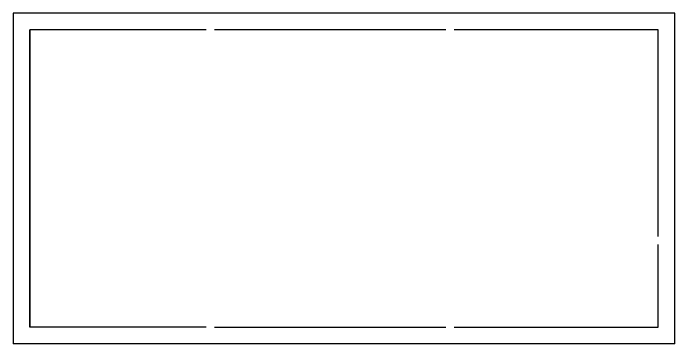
# Model space of a CAD drawing. Header units: metres. Extents: x -46 to 153, y -1 to 83.
# Drawn here: x 23.03 to 35.03, y 76.85 to 82.85 of the extents above; entities that cross this region are included whole.
import ezdxf

# ---------------------------------------------------------------- set-up
doc = ezdxf.new("R2010")
doc.units = ezdxf.units.M
doc.header["$LTSCALE"] = 0.018

msp = doc.modelspace()

# ---------------------------------------------------------------- linework, layer by layer
for p, q in [((23.029, 82.85), (23.029, 76.85)), ((35.029, 82.85), (23.029, 82.85)), ((35.029, 76.85), (35.029, 82.85)), ((26.529, 82.55), (23.329, 82.55)), ((23.329, 82.55), (23.329, 77.15)), ((23.329, 77.15), (23.329, 82.55)), ((30.879, 82.55), (26.679, 82.55)), ((34.729, 82.55), (31.029, 82.55)), ((34.729, 78.8), (34.729, 82.55)), ((34.729, 77.15), (34.729, 78.65)), ((26.529, 77.15), (23.329, 77.15)), ((26.679, 77.15), (30.879, 77.15)), ((31.029, 77.15), (34.729, 77.15)), ((35.029, 76.85), (23.029, 76.85))]:
    msp.add_line(p, q)

doc.saveas('drawing.dxf')
